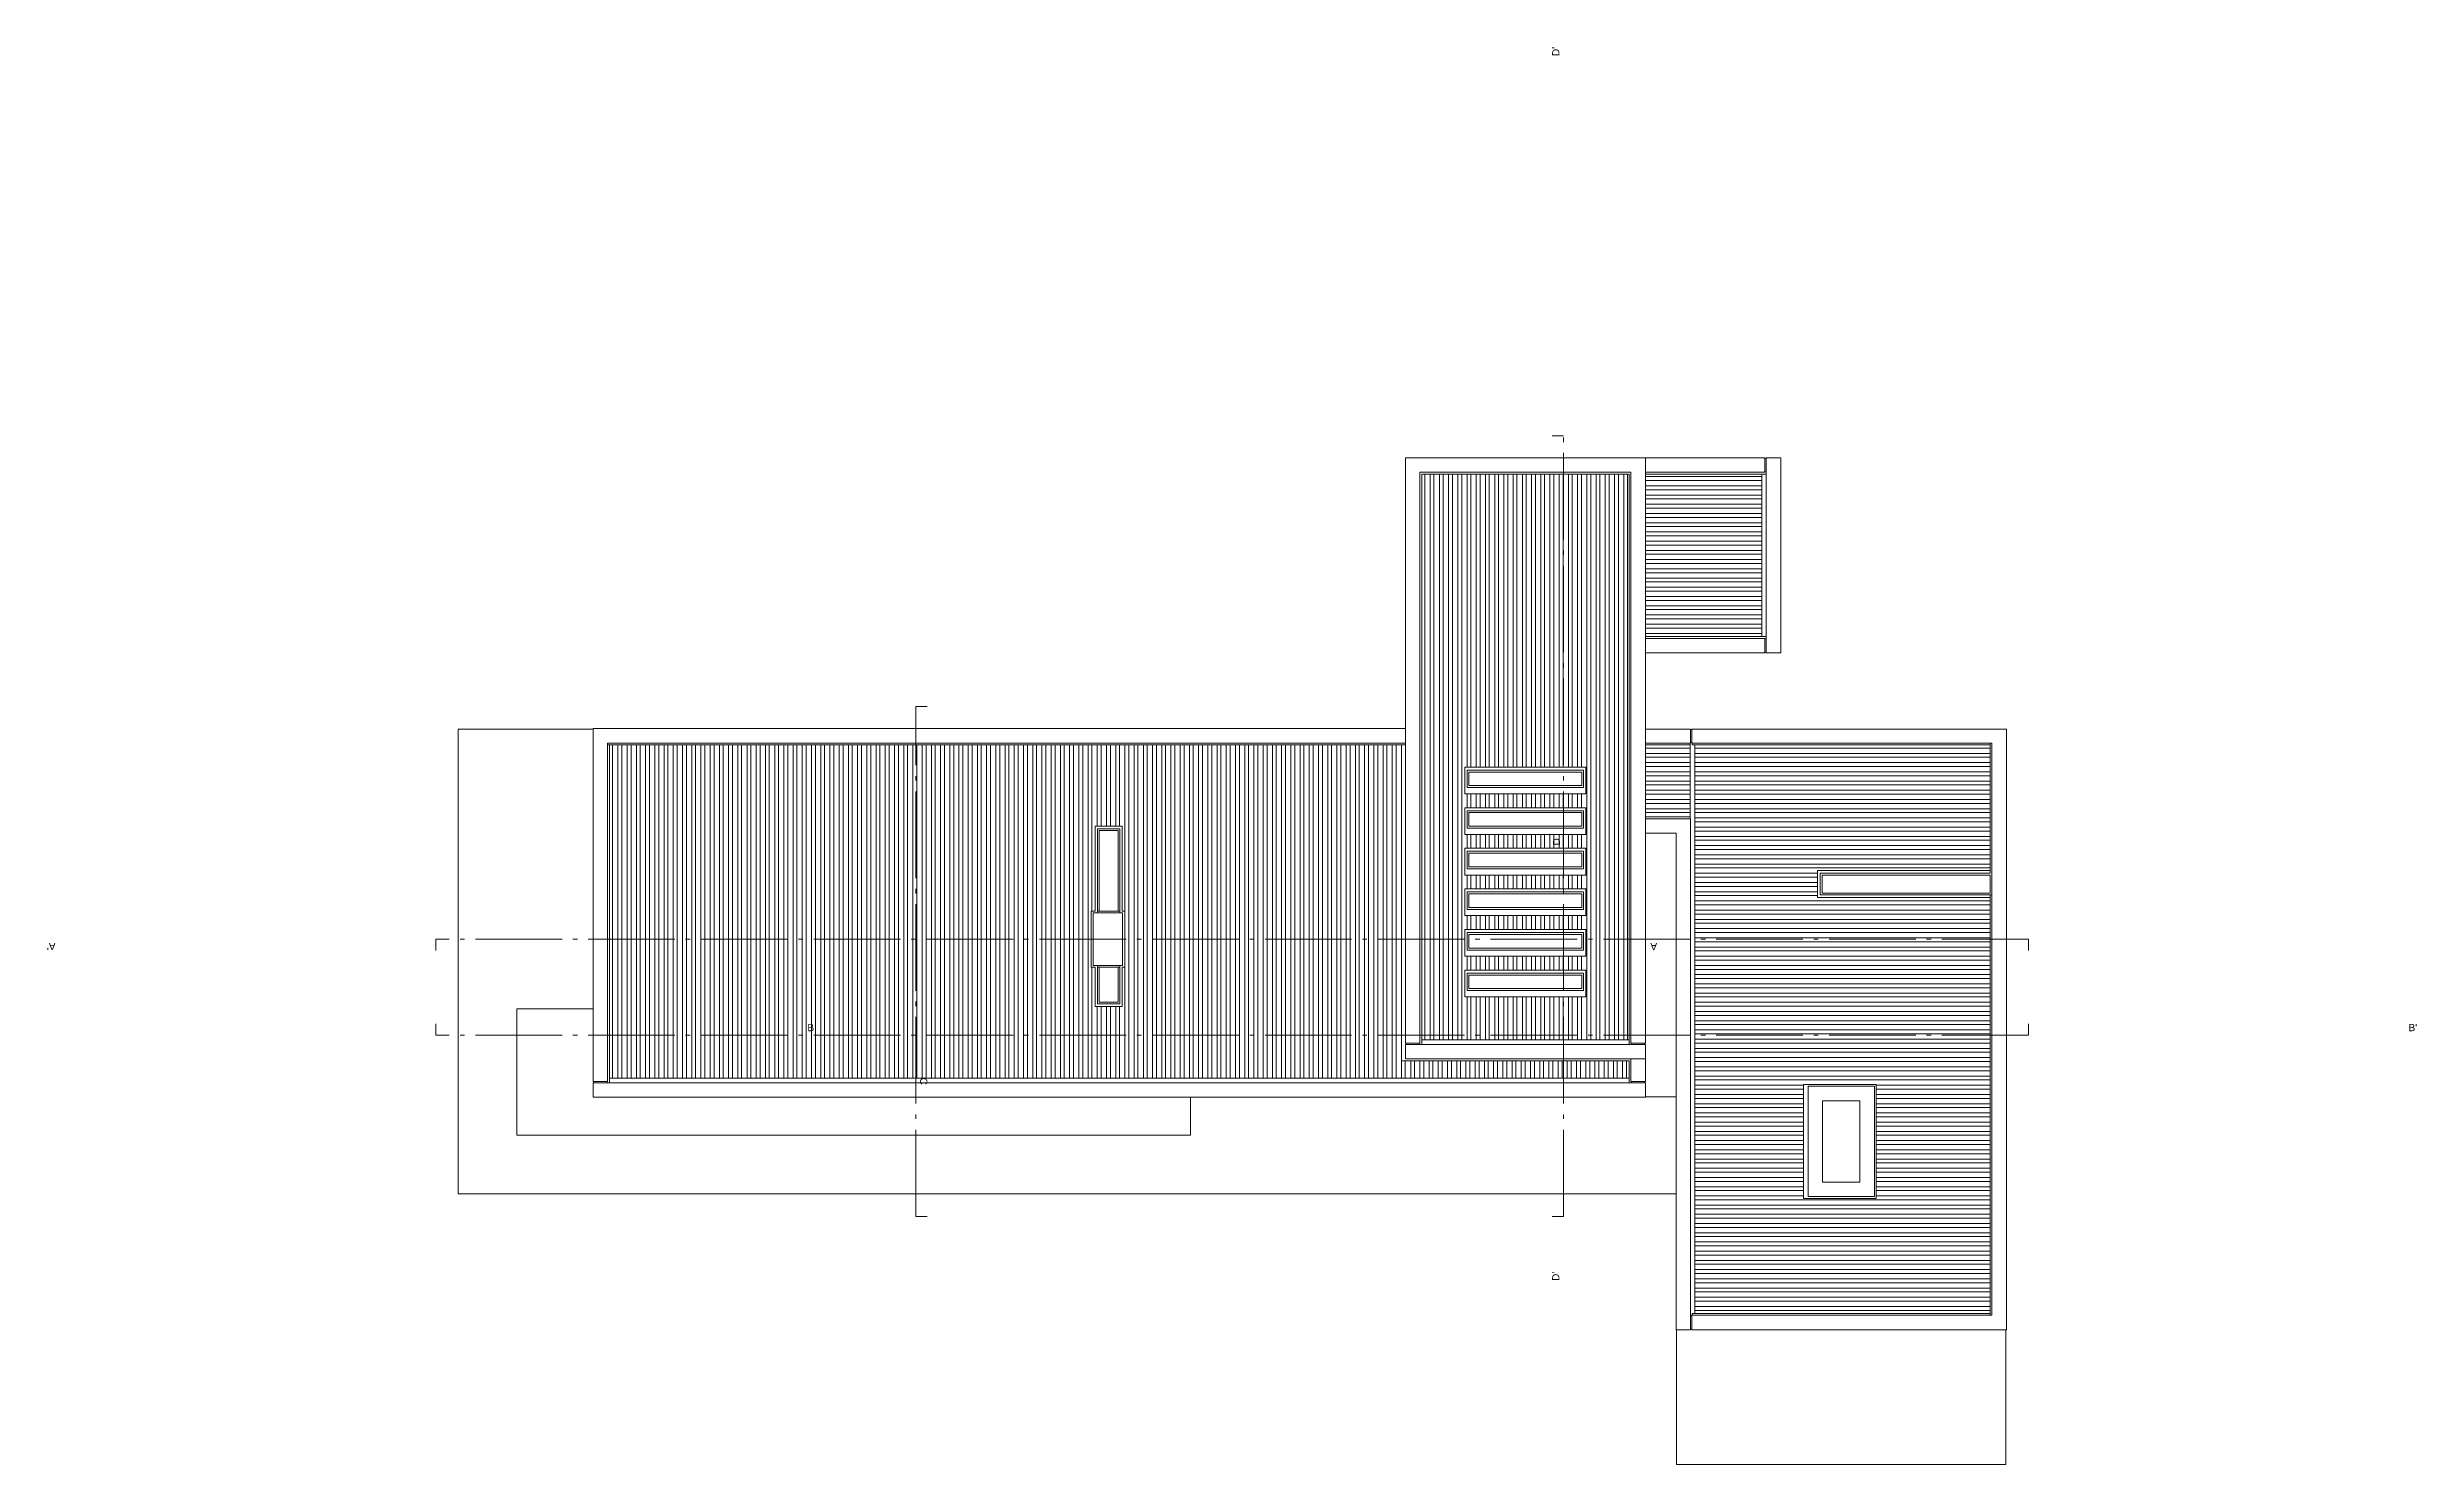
# Model space of a CAD drawing. Header units: inches. Extents: x 23 to 96, y 10 to 141.
# Drawn here: x 27.1 to 79.6, y 109.7 to 141.1 of the extents above; entities that cross this region are included whole.
import ezdxf

# ---------------------------------------------------------------- set-up
doc = ezdxf.new("R2010")
doc.units = ezdxf.units.IN
doc.header["$MEASUREMENT"] = 0
doc.linetypes.add('ACAD_ISO04W100', pattern=[30, 24, -3, 0, -3])
for name, color, linetype, lineweight in [('Dash dot', 252, 'ACAD_ISO04W100', 0), ('Legends', 7, 'Continuous', 0), ('View in first plane', 250, 'Continuous', 0), ('View in second plane', 253, 'Continuous', 0)]:
    doc.layers.add(name, color=color, linetype=linetype, lineweight=lineweight)
doc.styles.add('texto', font='txt.shx')

msp = doc.modelspace()

# ---------------------------------------------------------------- linework, layer by layer
at = {"layer": 'Dash dot', "ltscale": 0.08}
for p, q in [((60.468, 132.496), (60.718, 132.496)), ((60.718, 115.196), (60.718, 132.496)), ((46.37, 115.196), (46.37, 126.496)), ((46.37, 126.496), (46.62, 126.496)), ((71.025, 121.343), (35.725, 121.343)), ((35.725, 121.093), (35.725, 121.343)), ((71.025, 121.093), (71.025, 121.343)), ((35.725, 119.211), (35.725, 119.461)), ((71.025, 119.211), (35.725, 119.211)), ((71.025, 119.461), (71.025, 119.211)), ((46.37, 115.196), (46.62, 115.196)), ((60.468, 115.196), (60.718, 115.196))]:
    msp.add_line(p, q, dxfattribs=at)
at = {"layer": 'View in first plane'}
for p, q in [((57.215, 119.036), (57.215, 132.006)), ((62.535, 132.006), (57.215, 132.006)), ((62.535, 119.036), (62.535, 132.006)), ((57.535, 119.036), (57.535, 131.686)), ((62.215, 131.686), (57.535, 131.686)), ((62.173, 131.644), (57.577, 131.644)), ((57.577, 119.006), (57.577, 131.644)), ((57.646, 119.107), (57.646, 131.644)), ((57.764, 119.107), (57.764, 131.644)), ((57.85, 119.107), (57.85, 131.644)), ((57.969, 119.107), (57.969, 131.644)), ((58.055, 119.107), (58.055, 131.644)), ((58.173, 119.107), (58.173, 131.644)), ((58.259, 119.107), (58.259, 131.644)), ((58.378, 119.107), (58.378, 131.644)), ((58.464, 119.107), (58.464, 131.644)), ((58.582, 125.154), (58.582, 131.644)), ((58.668, 125.154), (58.668, 131.644)), ((58.786, 125.154), (58.786, 131.644)), ((58.872, 125.154), (58.872, 131.644)), ((58.991, 125.154), (58.991, 131.644)), ((59.076, 125.154), (59.076, 131.644)), ((59.195, 125.154), (59.195, 131.644)), ((59.281, 125.154), (59.281, 131.644)), ((59.399, 125.154), (59.399, 131.644)), ((59.485, 125.154), (59.485, 131.644)), ((59.603, 125.154), (59.603, 131.644)), ((59.689, 125.154), (59.689, 131.644)), ((59.808, 125.154), (59.808, 131.644)), ((59.894, 125.154), (59.894, 131.644)), ((60.012, 125.154), (60.012, 131.644)), ((60.098, 125.154), (60.098, 131.644)), ((60.216, 125.154), (60.216, 131.644)), ((60.302, 125.154), (60.302, 131.644)), ((60.42, 125.154), (60.42, 131.644)), ((60.506, 125.154), (60.506, 131.644)), ((60.625, 125.154), (60.625, 131.644)), ((60.711, 125.154), (60.711, 131.644)), ((60.829, 125.154), (60.829, 131.644)), ((60.915, 125.154), (60.915, 131.644)), ((61.033, 125.154), (61.033, 131.644)), ((61.119, 125.154), (61.119, 131.644)), ((61.238, 119.107), (61.238, 131.644)), ((61.324, 119.107), (61.324, 131.644)), ((61.442, 119.107), (61.442, 131.644)), ((61.528, 119.107), (61.528, 131.644)), ((61.646, 119.107), (61.646, 131.644)), ((61.732, 119.107), (61.732, 131.644)), ((61.85, 119.107), (61.85, 131.644)), ((61.936, 119.107), (61.936, 131.644)), ((62.055, 119.107), (62.055, 131.644)), ((62.141, 119.107), (62.141, 131.644)), ((62.173, 119.006), (62.173, 131.644)), ((62.215, 119.036), (62.215, 131.686)), ((58.535, 125.154), (61.215, 125.154)), ((58.535, 124.562), (58.535, 125.154)), ((58.585, 125.088), (61.165, 125.088)), ((58.585, 124.7), (58.585, 125.088)), ((58.625, 125.044), (61.125, 125.044)), ((58.625, 124.744), (58.625, 125.044)), ((61.125, 124.744), (61.125, 125.044)), ((61.165, 124.7), (61.165, 125.088)), ((61.215, 124.562), (61.215, 125.154)), ((58.535, 124.562), (61.215, 124.562)), ((58.582, 124.562), (58.582, 124.254)), ((58.585, 124.7), (61.165, 124.7)), ((58.625, 124.744), (61.125, 124.744)), ((58.668, 124.562), (58.668, 124.254)), ((58.786, 124.562), (58.786, 124.254)), ((58.872, 124.562), (58.872, 124.254)), ((58.991, 124.562), (58.991, 124.254)), ((59.076, 124.562), (59.076, 124.254)), ((59.195, 124.562), (59.195, 124.254)), ((59.281, 124.562), (59.281, 124.254)), ((59.399, 124.562), (59.399, 124.254)), ((59.485, 124.562), (59.485, 124.254)), ((59.603, 124.562), (59.603, 124.254)), ((59.689, 124.562), (59.689, 124.254)), ((59.808, 124.562), (59.808, 124.254)), ((59.894, 124.562), (59.894, 124.254)), ((60.012, 124.562), (60.012, 124.254)), ((60.098, 124.562), (60.098, 124.254)), ((60.216, 124.562), (60.216, 124.254)), ((60.302, 124.562), (60.302, 124.254)), ((60.42, 124.562), (60.42, 124.254)), ((60.506, 124.562), (60.506, 124.254)), ((60.625, 124.562), (60.625, 124.254)), ((60.711, 124.562), (60.711, 124.254)), ((60.829, 124.562), (60.829, 124.254)), ((60.915, 124.562), (60.915, 124.254)), ((61.033, 124.562), (61.033, 124.254)), ((61.119, 124.562), (61.119, 124.254)), ((58.535, 124.254), (61.215, 124.254)), ((58.535, 123.662), (58.535, 124.254)), ((58.585, 124.188), (61.165, 124.188)), ((58.585, 123.8), (58.585, 124.188)), ((58.625, 124.144), (61.125, 124.144)), ((58.625, 123.844), (58.625, 124.144)), ((61.125, 123.844), (61.125, 124.144)), ((61.165, 123.8), (61.165, 124.188)), ((61.215, 123.662), (61.215, 124.254)), ((58.535, 123.662), (61.215, 123.662)), ((58.582, 123.662), (58.582, 123.354)), ((58.585, 123.8), (61.165, 123.8)), ((58.625, 123.844), (61.125, 123.844)), ((58.668, 123.662), (58.668, 123.354)), ((58.786, 123.662), (58.786, 123.354)), ((58.872, 123.662), (58.872, 123.354)), ((58.991, 123.662), (58.991, 123.354)), ((59.076, 123.662), (59.076, 123.354)), ((59.195, 123.662), (59.195, 123.354)), ((59.281, 123.662), (59.281, 123.354)), ((59.399, 123.662), (59.399, 123.354)), ((59.485, 123.662), (59.485, 123.354)), ((59.603, 123.662), (59.603, 123.354)), ((59.689, 123.662), (59.689, 123.354)), ((59.808, 123.662), (59.808, 123.354)), ((59.894, 123.662), (59.894, 123.354)), ((60.012, 123.662), (60.012, 123.354)), ((60.098, 123.662), (60.098, 123.354)), ((60.216, 123.662), (60.216, 123.354)), ((60.302, 123.662), (60.302, 123.354)), ((60.42, 123.662), (60.42, 123.354)), ((60.506, 123.662), (60.506, 123.354)), ((60.625, 123.662), (60.625, 123.354)), ((60.711, 123.662), (60.711, 123.354)), ((60.829, 123.662), (60.829, 123.354)), ((60.915, 123.662), (60.915, 123.354)), ((61.033, 123.662), (61.033, 123.354)), ((61.119, 123.662), (61.119, 123.354)), ((58.535, 123.354), (61.215, 123.354)), ((58.535, 122.762), (58.535, 123.354)), ((58.585, 123.288), (61.165, 123.288)), ((58.585, 122.9), (58.585, 123.288)), ((58.585, 122.9), (61.165, 122.9)), ((58.625, 123.244), (61.125, 123.244)), ((58.625, 122.944), (58.625, 123.244)), ((58.625, 122.944), (61.125, 122.944)), ((61.125, 122.944), (61.125, 123.244)), ((61.165, 122.9), (61.165, 123.288)), ((61.215, 122.762), (61.215, 123.354)), ((58.535, 122.762), (61.215, 122.762)), ((58.535, 122.454), (61.215, 122.454)), ((58.535, 121.862), (58.535, 122.454)), ((58.582, 122.762), (58.582, 122.454)), ((58.585, 122.388), (61.165, 122.388)), ((58.585, 122), (58.585, 122.388)), ((58.625, 122.344), (61.125, 122.344)), ((58.625, 122.044), (58.625, 122.344)), ((58.668, 122.762), (58.668, 122.454)), ((58.786, 122.762), (58.786, 122.454)), ((58.872, 122.762), (58.872, 122.454)), ((58.991, 122.762), (58.991, 122.454)), ((59.076, 122.762), (59.076, 122.454)), ((59.195, 122.762), (59.195, 122.454)), ((59.281, 122.762), (59.281, 122.454)), ((59.399, 122.762), (59.399, 122.454)), ((59.485, 122.762), (59.485, 122.454)), ((59.603, 122.762), (59.603, 122.454)), ((59.689, 122.762), (59.689, 122.454)), ((59.808, 122.762), (59.808, 122.454)), ((59.894, 122.762), (59.894, 122.454)), ((60.012, 122.762), (60.012, 122.454)), ((60.098, 122.762), (60.098, 122.454)), ((60.216, 122.762), (60.216, 122.454)), ((60.302, 122.762), (60.302, 122.454)), ((60.42, 122.762), (60.42, 122.454)), ((60.506, 122.762), (60.506, 122.454)), ((60.625, 122.762), (60.625, 122.454)), ((60.711, 122.762), (60.711, 122.454)), ((60.829, 122.762), (60.829, 122.454)), ((60.915, 122.762), (60.915, 122.454)), ((61.033, 122.762), (61.033, 122.454)), ((61.119, 122.762), (61.119, 122.454)), ((61.125, 122.044), (61.125, 122.344)), ((61.165, 122), (61.165, 122.388)), ((61.215, 121.862), (61.215, 122.454)), ((58.535, 121.862), (61.215, 121.862)), ((58.582, 121.862), (58.582, 121.554)), ((58.585, 122), (61.165, 122)), ((58.625, 122.044), (61.125, 122.044)), ((58.668, 121.862), (58.668, 121.554)), ((58.786, 121.862), (58.786, 121.554)), ((58.872, 121.862), (58.872, 121.554)), ((58.991, 121.862), (58.991, 121.554)), ((59.076, 121.862), (59.076, 121.554)), ((59.195, 121.862), (59.195, 121.554)), ((59.281, 121.862), (59.281, 121.554)), ((59.399, 121.862), (59.399, 121.554)), ((59.485, 121.862), (59.485, 121.554)), ((59.603, 121.862), (59.603, 121.554)), ((59.689, 121.862), (59.689, 121.554)), ((59.808, 121.862), (59.808, 121.554)), ((59.894, 121.862), (59.894, 121.554)), ((60.012, 121.862), (60.012, 121.554)), ((60.098, 121.862), (60.098, 121.554)), ((60.216, 121.862), (60.216, 121.554)), ((60.302, 121.862), (60.302, 121.554)), ((60.42, 121.862), (60.42, 121.554)), ((60.506, 121.862), (60.506, 121.554)), ((60.625, 121.862), (60.625, 121.554)), ((60.711, 121.862), (60.711, 121.554)), ((60.829, 121.862), (60.829, 121.554)), ((60.915, 121.862), (60.915, 121.554)), ((61.033, 121.862), (61.033, 121.554)), ((61.119, 121.862), (61.119, 121.554)), ((58.535, 121.554), (61.215, 121.554)), ((58.535, 120.962), (58.535, 121.554)), ((58.585, 121.488), (61.165, 121.488)), ((58.585, 121.1), (58.585, 121.488)), ((58.625, 121.444), (61.125, 121.444)), ((58.625, 121.144), (58.625, 121.444)), ((61.125, 121.144), (61.125, 121.444)), ((61.165, 121.1), (61.165, 121.488)), ((61.215, 120.962), (61.215, 121.554)), ((58.535, 120.962), (61.215, 120.962)), ((58.582, 120.962), (58.582, 120.654)), ((58.585, 121.1), (61.165, 121.1)), ((58.625, 121.144), (61.125, 121.144)), ((58.668, 120.962), (58.668, 120.654)), ((58.786, 120.962), (58.786, 120.654)), ((58.872, 120.962), (58.872, 120.654)), ((58.991, 120.962), (58.991, 120.654)), ((59.076, 120.962), (59.076, 120.654)), ((59.195, 120.962), (59.195, 120.654)), ((59.281, 120.962), (59.281, 120.654)), ((59.399, 120.962), (59.399, 120.654)), ((59.485, 120.962), (59.485, 120.654)), ((59.603, 120.962), (59.603, 120.654)), ((59.689, 120.962), (59.689, 120.654)), ((59.808, 120.962), (59.808, 120.654)), ((59.894, 120.962), (59.894, 120.654)), ((60.012, 120.962), (60.012, 120.654)), ((60.098, 120.962), (60.098, 120.654)), ((60.216, 120.962), (60.216, 120.654)), ((60.302, 120.962), (60.302, 120.654)), ((60.42, 120.962), (60.42, 120.654)), ((60.506, 120.962), (60.506, 120.654)), ((60.625, 120.962), (60.625, 120.654)), ((60.711, 120.962), (60.711, 120.654)), ((60.829, 120.962), (60.829, 120.654)), ((60.915, 120.962), (60.915, 120.654)), ((61.033, 120.962), (61.033, 120.654)), ((61.119, 120.962), (61.119, 120.654)), ((58.535, 120.654), (61.215, 120.654)), ((58.535, 120.062), (58.535, 120.654)), ((58.585, 120.588), (61.165, 120.588)), ((58.585, 120.2), (58.585, 120.588)), ((58.625, 120.544), (61.125, 120.544)), ((58.625, 120.244), (58.625, 120.544)), ((58.625, 120.244), (61.125, 120.244)), ((61.125, 120.244), (61.125, 120.544)), ((61.165, 120.2), (61.165, 120.588)), ((61.215, 120.062), (61.215, 120.654)), ((58.535, 120.062), (61.215, 120.062)), ((58.582, 120.062), (58.582, 119.107)), ((58.585, 120.2), (61.165, 120.2)), ((58.668, 120.062), (58.668, 119.107)), ((58.786, 120.062), (58.786, 119.107)), ((58.872, 120.062), (58.872, 119.107)), ((58.991, 120.062), (58.991, 119.107)), ((59.076, 120.062), (59.076, 119.107)), ((59.195, 120.062), (59.195, 119.107)), ((59.281, 120.062), (59.281, 119.107)), ((59.399, 120.062), (59.399, 119.107)), ((59.485, 120.062), (59.485, 119.107)), ((59.603, 120.062), (59.603, 119.107)), ((59.689, 120.062), (59.689, 119.107)), ((59.808, 120.062), (59.808, 119.107)), ((59.894, 120.062), (59.894, 119.107)), ((60.012, 120.062), (60.012, 119.107)), ((60.098, 120.062), (60.098, 119.107)), ((60.216, 120.062), (60.216, 119.107)), ((60.302, 120.062), (60.302, 119.107)), ((60.42, 120.062), (60.42, 119.107)), ((60.506, 120.062), (60.506, 119.107)), ((60.625, 120.062), (60.625, 119.107)), ((60.711, 120.062), (60.711, 119.107)), ((60.829, 120.062), (60.829, 119.107)), ((60.915, 120.062), (60.915, 119.107)), ((61.033, 120.062), (61.033, 119.107)), ((61.119, 120.062), (61.119, 119.107)), ((57.535, 119.036), (57.215, 119.036)), ((57.215, 118.686), (57.215, 119.006)), ((62.535, 119.006), (57.215, 119.006)), ((62.535, 118.686), (57.215, 118.686)), ((57.225, 119.036), (57.225, 119.006)), ((57.525, 119.036), (57.525, 119.006)), ((57.577, 119.107), (62.173, 119.107)), ((62.215, 119.036), (62.535, 119.036)), ((62.225, 119.036), (62.225, 119.006)), ((62.525, 119.036), (62.525, 119.006)), ((62.535, 118.686), (62.535, 119.006))]:
    msp.add_line(p, q, dxfattribs=at)
at = {"layer": 'View in second plane'}
for p, q in [((62.535, 132.006), (65.185, 132.006)), ((65.185, 131.686), (65.185, 132.006)), ((65.185, 131.996), (65.215, 131.996)), ((65.215, 127.686), (65.215, 132.006)), ((65.215, 132.006), (65.535, 132.006)), ((65.535, 127.686), (65.535, 132.006)), ((62.535, 131.686), (65.185, 131.686)), ((65.215, 131.644), (62.535, 131.644)), ((65.115, 131.591), (62.535, 131.591)), ((65.115, 131.505), (62.535, 131.505)), ((65.115, 131.387), (62.535, 131.387)), ((65.115, 131.301), (62.535, 131.301)), ((65.115, 128.048), (65.115, 131.644)), ((65.185, 131.696), (65.215, 131.696)), ((65.115, 131.182), (62.535, 131.182)), ((65.115, 131.096), (62.535, 131.096)), ((65.115, 130.978), (62.535, 130.978)), ((65.115, 130.892), (62.535, 130.892)), ((65.115, 130.774), (62.535, 130.774)), ((65.115, 130.688), (62.535, 130.688)), ((65.115, 130.57), (62.535, 130.57)), ((65.115, 130.484), (62.535, 130.484)), ((65.115, 130.365), (62.535, 130.365)), ((65.115, 130.279), (62.535, 130.279)), ((65.115, 130.161), (62.535, 130.161)), ((65.115, 130.075), (62.535, 130.075)), ((65.115, 129.957), (62.535, 129.957)), ((65.115, 129.871), (62.535, 129.871)), ((65.115, 129.752), (62.535, 129.752)), ((65.115, 129.666), (62.535, 129.666)), ((65.115, 129.548), (62.535, 129.548)), ((65.115, 129.462), (62.535, 129.462)), ((65.115, 129.344), (62.535, 129.344)), ((65.115, 129.258), (62.535, 129.258)), ((65.115, 129.14), (62.535, 129.14)), ((65.115, 129.054), (62.535, 129.054)), ((65.115, 128.935), (62.535, 128.935)), ((65.115, 128.849), (62.535, 128.849)), ((65.115, 128.731), (62.535, 128.731)), ((65.115, 128.645), (62.535, 128.645)), ((65.115, 128.527), (62.535, 128.527)), ((65.115, 128.44), (62.535, 128.44)), ((65.115, 128.322), (62.535, 128.322)), ((65.115, 128.236), (62.535, 128.236)), ((65.115, 128.118), (62.535, 128.118)), ((65.215, 128.048), (62.535, 128.048)), ((62.535, 128.006), (65.185, 128.006)), ((62.535, 127.686), (65.185, 127.686)), ((65.185, 128.006), (65.185, 127.686)), ((65.185, 127.996), (65.215, 127.996)), ((65.185, 127.696), (65.215, 127.696)), ((65.215, 127.686), (65.535, 127.686)), ((36.225, 125.996), (36.225, 115.696)), ((39.215, 125.996), (36.225, 125.996)), ((57.215, 126.006), (39.215, 126.006)), ((39.215, 118.186), (39.215, 126.006)), ((57.215, 125.686), (39.535, 125.686)), ((39.535, 118.186), (39.535, 125.686)), ((57.215, 125.644), (39.535, 125.644)), ((39.577, 118.158), (39.577, 125.644)), ((39.646, 118.257), (39.646, 125.644)), ((39.764, 118.257), (39.764, 125.644)), ((39.85, 118.257), (39.85, 125.644)), ((39.968, 118.257), (39.968, 125.644)), ((40.055, 118.257), (40.055, 125.644)), ((40.173, 118.257), (40.173, 125.644)), ((40.259, 118.257), (40.259, 125.644)), ((40.378, 118.257), (40.378, 125.644)), ((40.464, 118.257), (40.464, 125.644)), ((40.582, 118.257), (40.582, 125.644)), ((40.668, 118.257), (40.668, 125.644)), ((40.786, 118.257), (40.786, 125.644)), ((40.872, 118.257), (40.872, 125.644)), ((40.991, 118.257), (40.991, 125.644)), ((41.076, 118.257), (41.076, 125.644)), ((41.195, 118.257), (41.195, 125.644)), ((41.281, 118.257), (41.281, 125.644)), ((41.399, 118.257), (41.399, 125.644)), ((41.485, 118.257), (41.485, 125.644)), ((41.603, 118.257), (41.603, 125.644)), ((41.689, 118.257), (41.689, 125.644)), ((41.808, 118.257), (41.808, 125.644)), ((41.894, 118.257), (41.894, 125.644)), ((42.012, 118.257), (42.012, 125.644)), ((42.098, 118.257), (42.098, 125.644)), ((42.216, 118.257), (42.216, 125.644)), ((42.302, 118.257), (42.302, 125.644)), ((42.42, 118.257), (42.42, 125.644)), ((42.506, 118.257), (42.506, 125.644)), ((42.625, 118.257), (42.625, 125.644)), ((42.711, 118.257), (42.711, 125.644)), ((42.829, 118.257), (42.829, 125.644)), ((42.915, 118.257), (42.915, 125.644)), ((43.033, 118.257), (43.033, 125.644)), ((43.119, 118.257), (43.119, 125.644)), ((43.238, 118.257), (43.238, 125.644)), ((43.324, 118.257), (43.324, 125.644)), ((43.442, 118.257), (43.442, 125.644)), ((43.528, 118.257), (43.528, 125.644)), ((43.646, 118.257), (43.646, 125.644)), ((43.732, 118.257), (43.732, 125.644)), ((43.85, 118.257), (43.85, 125.644)), ((43.936, 118.257), (43.936, 125.644)), ((44.055, 118.257), (44.055, 125.644)), ((44.141, 118.257), (44.141, 125.644)), ((44.259, 118.257), (44.259, 125.644)), ((44.345, 118.257), (44.345, 125.644)), ((44.463, 118.257), (44.463, 125.644)), ((44.549, 118.257), (44.549, 125.644)), ((44.668, 118.257), (44.668, 125.644)), ((44.753, 118.257), (44.753, 125.644)), ((44.872, 118.257), (44.872, 125.644)), ((44.958, 118.257), (44.958, 125.644)), ((45.076, 118.257), (45.076, 125.644)), ((45.162, 118.257), (45.162, 125.644)), ((45.28, 118.257), (45.28, 125.644)), ((45.366, 118.257), (45.366, 125.644)), ((45.485, 118.257), (45.485, 125.644)), ((45.571, 118.257), (45.571, 125.644)), ((45.689, 118.257), (45.689, 125.644)), ((45.775, 118.257), (45.775, 125.644)), ((45.893, 118.257), (45.893, 125.644)), ((45.979, 118.257), (45.979, 125.644)), ((46.097, 118.257), (46.097, 125.644)), ((46.183, 118.257), (46.183, 125.644)), ((46.302, 118.257), (46.302, 125.644)), ((46.388, 118.257), (46.388, 125.644)), ((46.506, 118.257), (46.506, 125.644)), ((46.592, 118.257), (46.592, 125.644)), ((46.71, 118.257), (46.71, 125.644)), ((46.796, 118.257), (46.796, 125.644)), ((46.915, 118.257), (46.915, 125.644)), ((47.001, 118.257), (47.001, 125.644)), ((47.119, 118.257), (47.119, 125.644)), ((47.205, 118.257), (47.205, 125.644)), ((47.323, 118.257), (47.323, 125.644)), ((47.409, 118.257), (47.409, 125.644)), ((47.527, 118.257), (47.527, 125.644)), ((47.613, 118.257), (47.613, 125.644)), ((47.732, 118.257), (47.732, 125.644)), ((47.818, 118.257), (47.818, 125.644)), ((47.936, 118.257), (47.936, 125.644)), ((48.022, 118.257), (48.022, 125.644)), ((48.14, 118.257), (48.14, 125.644)), ((48.226, 118.257), (48.226, 125.644)), ((48.344, 118.257), (48.344, 125.644)), ((48.43, 118.257), (48.43, 125.644)), ((48.549, 118.257), (48.549, 125.644)), ((48.635, 118.257), (48.635, 125.644)), ((48.753, 118.257), (48.753, 125.644)), ((48.839, 118.257), (48.839, 125.644)), ((48.957, 118.257), (48.957, 125.644)), ((49.043, 118.257), (49.043, 125.644)), ((49.162, 118.257), (49.162, 125.644)), ((49.248, 118.257), (49.248, 125.644)), ((49.366, 118.257), (49.366, 125.644)), ((49.452, 118.257), (49.452, 125.644)), ((49.57, 118.257), (49.57, 125.644)), ((49.656, 118.257), (49.656, 125.644)), ((49.774, 118.257), (49.774, 125.644)), ((49.86, 118.257), (49.86, 125.644)), ((49.979, 118.257), (49.979, 125.644)), ((50.065, 118.257), (50.065, 125.644)), ((50.183, 118.257), (50.183, 125.644)), ((50.269, 121.961), (50.269, 125.644)), ((50.387, 123.846), (50.387, 125.644)), ((50.473, 123.846), (50.473, 125.644)), ((50.592, 123.846), (50.592, 125.644)), ((50.678, 123.846), (50.678, 125.644)), ((50.796, 123.846), (50.796, 125.644)), ((50.882, 123.846), (50.882, 125.644)), ((51, 118.257), (51, 125.644)), ((51.086, 118.257), (51.086, 125.644)), ((51.204, 118.257), (51.204, 125.644)), ((51.29, 118.257), (51.29, 125.644)), ((51.409, 118.257), (51.409, 125.644)), ((51.495, 118.257), (51.495, 125.644)), ((51.613, 118.257), (51.613, 125.644)), ((51.699, 118.257), (51.699, 125.644)), ((51.817, 118.257), (51.817, 125.644)), ((51.903, 118.257), (51.903, 125.644)), ((52.021, 118.257), (52.021, 125.644)), ((52.107, 118.257), (52.107, 125.644)), ((52.226, 118.257), (52.226, 125.644)), ((52.312, 118.257), (52.312, 125.644)), ((52.43, 118.257), (52.43, 125.644)), ((52.516, 118.257), (52.516, 125.644)), ((52.634, 118.257), (52.634, 125.644)), ((52.72, 118.257), (52.72, 125.644)), ((52.839, 118.257), (52.839, 125.644)), ((52.925, 118.257), (52.925, 125.644)), ((53.043, 118.257), (53.043, 125.644)), ((53.129, 118.257), (53.129, 125.644)), ((53.247, 118.257), (53.247, 125.644)), ((53.333, 118.257), (53.333, 125.644)), ((53.451, 118.257), (53.451, 125.644)), ((53.537, 118.257), (53.537, 125.644)), ((53.656, 118.257), (53.656, 125.644)), ((53.742, 118.257), (53.742, 125.644)), ((53.86, 118.257), (53.86, 125.644)), ((53.946, 118.257), (53.946, 125.644)), ((54.064, 118.257), (54.064, 125.644)), ((54.15, 118.257), (54.15, 125.644)), ((54.269, 118.257), (54.269, 125.644)), ((54.354, 118.257), (54.354, 125.644)), ((54.473, 118.257), (54.473, 125.644)), ((54.559, 118.257), (54.559, 125.644)), ((54.677, 118.257), (54.677, 125.644)), ((54.763, 118.257), (54.763, 125.644)), ((54.881, 118.257), (54.881, 125.644)), ((54.967, 118.257), (54.967, 125.644)), ((55.086, 118.257), (55.086, 125.644)), ((55.172, 118.257), (55.172, 125.644)), ((55.29, 118.257), (55.29, 125.644)), ((55.376, 118.257), (55.376, 125.644)), ((55.494, 118.257), (55.494, 125.644)), ((55.58, 118.257), (55.58, 125.644)), ((55.698, 118.257), (55.698, 125.644)), ((55.784, 118.257), (55.784, 125.644)), ((55.903, 118.257), (55.903, 125.644)), ((55.989, 118.257), (55.989, 125.644)), ((56.107, 118.257), (56.107, 125.644)), ((56.193, 118.257), (56.193, 125.644)), ((56.311, 118.257), (56.311, 125.644)), ((56.397, 118.257), (56.397, 125.644)), ((56.516, 118.257), (56.516, 125.644)), ((56.602, 118.257), (56.602, 125.644)), ((56.72, 118.257), (56.72, 125.644)), ((56.806, 118.257), (56.806, 125.644)), ((56.924, 118.257), (56.924, 125.644)), ((57.01, 118.257), (57.01, 125.644)), ((57.128, 118.257), (57.128, 125.644)), ((63.535, 125.996), (62.535, 125.996)), ((63.535, 125.686), (62.535, 125.686)), ((63.525, 125.644), (62.535, 125.644)), ((62.535, 125.575), (63.525, 125.575)), ((63.525, 125.686), (63.525, 125.644)), ((63.525, 124.006), (63.525, 125.644)), ((63.535, 125.686), (63.535, 125.996)), ((63.563, 125.986), (63.535, 125.986)), ((63.563, 125.696), (63.535, 125.696)), ((70.535, 125.996), (63.563, 125.996)), ((63.563, 125.686), (63.563, 125.996)), ((70.215, 125.686), (63.563, 125.686)), ((63.573, 125.686), (63.573, 125.644)), ((70.173, 125.644), (63.573, 125.644)), ((63.634, 113.048), (63.634, 125.644)), ((63.634, 125.575), (70.173, 125.575)), ((70.173, 122.801), (70.173, 125.686)), ((70.215, 113.006), (70.215, 125.686)), ((70.535, 112.686), (70.535, 125.996)), ((62.535, 125.457), (63.525, 125.457)), ((62.535, 125.371), (63.525, 125.371)), ((62.535, 125.253), (63.525, 125.253)), ((62.535, 125.166), (63.525, 125.166)), ((62.535, 125.048), (63.525, 125.048)), ((63.634, 125.457), (70.173, 125.457)), ((63.634, 125.371), (70.173, 125.371)), ((63.634, 125.253), (70.173, 125.253)), ((63.634, 125.166), (70.173, 125.166)), ((63.634, 125.048), (70.173, 125.048)), ((62.535, 124.962), (63.525, 124.962)), ((62.535, 124.844), (63.525, 124.844)), ((62.535, 124.758), (63.525, 124.758)), ((62.535, 124.639), (63.525, 124.639)), ((62.535, 124.553), (63.525, 124.553)), ((63.634, 124.962), (70.173, 124.962)), ((63.634, 124.844), (70.173, 124.844)), ((63.634, 124.758), (70.173, 124.758)), ((63.634, 124.639), (70.173, 124.639)), ((63.634, 124.553), (70.173, 124.553)), ((57.128, 123.936), (57.128, 124.349)), ((62.535, 124.435), (63.525, 124.435)), ((62.535, 124.349), (63.525, 124.349)), ((62.535, 124.231), (63.525, 124.231)), ((62.535, 124.145), (63.525, 124.145)), ((63.525, 124.048), (62.535, 124.048)), ((63.535, 124.006), (62.535, 124.006)), ((63.535, 112.686), (63.535, 124.006)), ((63.634, 124.435), (70.173, 124.435)), ((63.634, 124.349), (70.173, 124.349)), ((63.634, 124.231), (70.173, 124.231)), ((63.634, 124.145), (70.173, 124.145)), ((63.634, 124.026), (70.173, 124.026)), ((63.634, 123.941), (70.173, 123.941)), ((50.34, 121.961), (50.34, 123.846)), ((50.94, 123.846), (50.34, 123.846)), ((50.39, 121.921), (50.39, 123.786)), ((50.89, 123.786), (50.39, 123.786)), ((50.43, 121.961), (50.43, 123.746)), ((50.85, 123.746), (50.43, 123.746)), ((50.85, 121.961), (50.85, 123.746)), ((50.89, 121.921), (50.89, 123.786)), ((50.94, 121.961), (50.94, 123.846)), ((63.215, 123.686), (62.535, 123.686)), ((63.215, 112.686), (63.215, 123.686)), ((63.634, 123.822), (70.173, 123.822)), ((63.634, 123.736), (70.173, 123.736)), ((63.634, 123.618), (70.173, 123.618)), ((63.634, 123.532), (70.173, 123.532)), ((63.634, 123.414), (70.173, 123.414)), ((63.634, 123.328), (70.173, 123.328)), ((63.634, 123.209), (70.173, 123.209)), ((63.634, 123.123), (70.173, 123.123)), ((63.634, 123.005), (70.173, 123.005)), ((63.634, 122.919), (70.173, 122.919)), ((63.634, 122.801), (66.35, 122.801)), ((63.634, 122.715), (66.35, 122.715)), ((63.634, 122.597), (66.35, 122.597)), ((63.634, 122.511), (66.35, 122.511)), ((63.634, 122.392), (66.35, 122.392)), ((70.173, 122.861), (66.35, 122.861)), ((66.35, 122.861), (66.35, 122.261)), ((66.41, 122.801), (66.41, 122.321)), ((66.41, 122.801), (70.173, 122.801)), ((66.45, 122.361), (66.45, 122.761)), ((66.45, 122.761), (70.175, 122.761)), ((66.87, 122.761), (66.45, 122.761)), ((66.45, 122.361), (70.175, 122.361)), ((70.175, 122.361), (70.175, 122.761)), ((50.34, 121.961), (50.25, 121.961)), ((50.25, 120.717), (50.25, 121.961)), ((50.3, 120.759), (50.3, 121.921)), ((50.95, 121.921), (50.3, 121.921)), ((50.89, 121.961), (50.39, 121.961)), ((51, 121.961), (50.94, 121.961)), ((50.95, 120.759), (50.95, 121.921)), ((51, 120.717), (51, 121.961)), ((63.634, 122.306), (66.35, 122.306)), ((63.634, 122.188), (70.173, 122.188)), ((63.634, 122.102), (70.173, 122.102)), ((63.634, 121.984), (70.173, 121.984)), ((63.634, 121.898), (70.173, 121.898)), ((70.173, 122.261), (66.35, 122.261)), ((70.215, 122.321), (66.41, 122.321)), ((70.173, 113.006), (70.173, 122.321)), ((50.3, 120.759), (50.3, 121.671)), ((63.634, 121.779), (70.173, 121.779)), ((63.634, 121.693), (70.173, 121.693)), ((63.634, 121.575), (70.173, 121.575)), ((63.634, 121.489), (70.173, 121.489)), ((63.634, 121.371), (70.173, 121.371)), ((63.634, 121.285), (70.173, 121.285)), ((63.634, 121.167), (70.173, 121.167)), ((63.634, 121.081), (70.173, 121.081)), ((63.634, 120.962), (70.173, 120.962)), ((63.634, 120.876), (70.173, 120.876)), ((50.34, 120.717), (50.25, 120.717)), ((50.269, 118.257), (50.269, 120.717)), ((50.95, 120.759), (50.3, 120.759)), ((50.34, 119.846), (50.34, 120.717)), ((50.39, 119.906), (50.39, 120.759)), ((50.89, 120.717), (50.39, 120.717)), ((50.43, 119.946), (50.43, 120.717)), ((50.85, 119.946), (50.85, 120.717)), ((50.89, 119.906), (50.89, 120.759)), ((50.94, 119.846), (50.94, 120.717)), ((51, 120.717), (50.94, 120.717)), ((63.634, 120.758), (70.173, 120.758)), ((63.634, 120.672), (70.173, 120.672)), ((63.634, 120.554), (70.173, 120.554)), ((63.634, 120.468), (70.173, 120.468)), ((63.634, 120.349), (70.173, 120.349)), ((63.634, 120.264), (70.173, 120.264)), ((37.525, 116.996), (37.525, 119.796)), ((39.215, 119.796), (37.525, 119.796)), ((50.94, 119.846), (50.34, 119.846)), ((50.387, 118.257), (50.387, 119.846)), ((50.89, 119.906), (50.39, 119.906)), ((50.85, 119.946), (50.43, 119.946)), ((50.473, 118.257), (50.473, 119.846)), ((50.592, 118.257), (50.592, 119.846)), ((50.678, 118.257), (50.678, 119.846)), ((50.796, 118.257), (50.796, 119.846)), ((50.882, 118.257), (50.882, 119.846)), ((63.634, 120.145), (70.173, 120.145)), ((63.634, 120.059), (70.173, 120.059)), ((63.634, 119.941), (70.173, 119.941)), ((63.634, 119.855), (70.173, 119.855)), ((63.634, 119.737), (70.173, 119.737)), ((63.634, 119.651), (70.173, 119.651)), ((63.634, 119.532), (70.173, 119.532)), ((63.634, 119.446), (70.173, 119.446)), ((63.634, 119.328), (70.173, 119.328)), ((63.634, 119.242), (70.173, 119.242)), ((62.215, 118.186), (62.215, 118.686)), ((62.535, 118.686), (62.535, 118.186)), ((63.634, 119.124), (70.173, 119.124)), ((63.634, 119.038), (70.173, 119.038)), ((63.634, 118.92), (70.173, 118.92)), ((63.634, 118.834), (70.173, 118.834)), ((63.634, 118.715), (70.173, 118.715)), ((39.535, 118.186), (39.215, 118.186)), ((62.535, 118.158), (39.215, 118.158)), ((39.215, 117.836), (39.215, 118.158)), ((39.225, 118.186), (39.225, 118.158)), ((39.525, 118.186), (39.525, 118.158)), ((39.577, 118.257), (62.173, 118.257)), ((62.173, 118.644), (57.128, 118.644)), ((57.214, 118.257), (57.214, 118.644)), ((57.333, 118.257), (57.333, 118.644)), ((57.419, 118.257), (57.419, 118.644)), ((57.537, 118.257), (57.537, 118.644)), ((57.623, 118.257), (57.623, 118.644)), ((57.741, 118.257), (57.741, 118.644)), ((57.827, 118.257), (57.827, 118.644)), ((57.946, 118.257), (57.946, 118.644)), ((58.031, 118.257), (58.031, 118.644)), ((58.15, 118.257), (58.15, 118.644)), ((58.236, 118.257), (58.236, 118.644)), ((58.354, 118.257), (58.354, 118.644)), ((58.44, 118.257), (58.44, 118.644)), ((58.558, 118.257), (58.558, 118.644)), ((58.644, 118.257), (58.644, 118.644)), ((58.763, 118.257), (58.763, 118.644)), ((58.849, 118.257), (58.849, 118.644)), ((58.967, 118.257), (58.967, 118.644)), ((59.053, 118.257), (59.053, 118.644)), ((59.171, 118.257), (59.171, 118.644)), ((59.257, 118.257), (59.257, 118.644)), ((59.375, 118.257), (59.375, 118.644)), ((59.461, 118.257), (59.461, 118.644)), ((59.58, 118.257), (59.58, 118.644)), ((59.666, 118.257), (59.666, 118.644)), ((59.784, 118.257), (59.784, 118.644)), ((59.87, 118.257), (59.87, 118.644)), ((59.988, 118.257), (59.988, 118.644)), ((60.074, 118.257), (60.074, 118.644)), ((60.193, 118.257), (60.193, 118.644)), ((60.279, 118.257), (60.279, 118.644)), ((60.397, 118.257), (60.397, 118.644)), ((60.483, 118.257), (60.483, 118.644)), ((60.601, 118.257), (60.601, 118.644)), ((60.687, 118.257), (60.687, 118.644)), ((60.805, 118.257), (60.805, 118.644)), ((60.891, 118.257), (60.891, 118.644)), ((61.01, 118.257), (61.01, 118.644)), ((61.096, 118.257), (61.096, 118.644)), ((61.214, 118.257), (61.214, 118.644)), ((61.3, 118.257), (61.3, 118.644)), ((61.418, 118.257), (61.418, 118.644)), ((61.504, 118.257), (61.504, 118.644)), ((61.623, 118.257), (61.623, 118.644)), ((61.708, 118.257), (61.708, 118.644)), ((61.827, 118.257), (61.827, 118.644)), ((61.913, 118.257), (61.913, 118.644)), ((62.031, 118.257), (62.031, 118.644)), ((62.117, 118.257), (62.117, 118.644)), ((62.173, 118.158), (62.173, 118.644)), ((62.215, 118.186), (62.535, 118.186)), ((62.225, 118.186), (62.225, 118.158)), ((62.525, 118.186), (62.525, 118.158)), ((62.535, 118.158), (62.535, 117.836)), ((62.535, 117.836), (62.535, 118.158)), ((63.634, 118.629), (70.173, 118.629)), ((63.634, 118.511), (70.173, 118.511)), ((63.634, 118.425), (70.173, 118.425)), ((63.634, 118.307), (70.173, 118.307)), ((63.634, 118.221), (70.173, 118.221)), ((39.215, 117.836), (62.535, 117.836)), ((52.45, 117.846), (52.45, 116.996)), ((62.535, 117.846), (63.215, 117.846)), ((63.634, 118.102), (66.041, 118.102)), ((63.634, 118.016), (66.041, 118.016)), ((63.634, 117.898), (66.041, 117.898)), ((63.634, 117.812), (66.041, 117.812)), ((63.634, 117.694), (66.041, 117.694)), ((67.652, 118.123), (66.041, 118.123)), ((66.041, 115.594), (66.041, 118.123)), ((66.14, 115.636), (66.14, 118.081)), ((67.61, 118.081), (66.14, 118.081)), ((66.46, 115.956), (66.46, 117.761)), ((67.29, 117.761), (66.46, 117.761)), ((67.29, 115.956), (67.29, 117.761)), ((67.61, 115.636), (67.61, 118.081)), ((67.652, 115.594), (67.652, 118.123)), ((67.652, 118.102), (70.173, 118.102)), ((67.652, 118.016), (70.173, 118.016)), ((67.652, 117.898), (70.173, 117.898)), ((67.652, 117.812), (70.173, 117.812)), ((67.652, 117.694), (70.173, 117.694)), ((63.634, 117.608), (66.041, 117.608)), ((63.634, 117.49), (66.041, 117.49)), ((63.634, 117.404), (66.041, 117.404)), ((63.634, 117.285), (66.041, 117.285)), ((63.634, 117.199), (66.041, 117.199)), ((67.652, 117.608), (70.173, 117.608)), ((67.652, 117.49), (70.173, 117.49)), ((67.652, 117.404), (70.173, 117.404)), ((67.652, 117.285), (70.173, 117.285)), ((67.652, 117.199), (70.173, 117.199)), ((52.45, 116.996), (37.525, 116.996)), ((63.634, 117.081), (66.041, 117.081)), ((63.634, 116.995), (66.041, 116.995)), ((63.634, 116.877), (66.041, 116.877)), ((63.634, 116.791), (66.041, 116.791)), ((63.634, 116.672), (66.041, 116.672)), ((63.634, 116.587), (66.041, 116.587)), ((67.652, 117.081), (70.173, 117.081)), ((67.652, 116.995), (70.173, 116.995)), ((67.652, 116.877), (70.173, 116.877)), ((67.652, 116.791), (70.173, 116.791)), ((67.652, 116.672), (70.173, 116.672)), ((67.652, 116.587), (70.173, 116.587)), ((63.634, 116.468), (66.041, 116.468)), ((63.634, 116.382), (66.041, 116.382)), ((63.634, 116.264), (66.041, 116.264)), ((63.634, 116.178), (66.041, 116.178)), ((63.634, 116.06), (66.041, 116.06)), ((67.652, 116.468), (70.173, 116.468)), ((67.652, 116.382), (70.173, 116.382)), ((67.652, 116.264), (70.173, 116.264)), ((67.652, 116.178), (70.173, 116.178)), ((67.652, 116.06), (70.173, 116.06)), ((63.225, 115.696), (36.225, 115.696)), ((63.634, 115.974), (66.041, 115.974)), ((63.634, 115.855), (66.041, 115.855)), ((63.634, 115.769), (66.041, 115.769)), ((63.634, 115.651), (66.041, 115.651)), ((63.634, 115.565), (70.173, 115.565)), ((67.652, 115.594), (66.041, 115.594)), ((66.14, 115.636), (67.61, 115.636)), ((66.46, 115.956), (67.29, 115.956)), ((67.652, 115.974), (70.173, 115.974)), ((67.652, 115.855), (70.173, 115.855)), ((67.652, 115.769), (70.173, 115.769)), ((67.652, 115.651), (70.173, 115.651)), ((63.634, 115.447), (70.173, 115.447)), ((63.634, 115.361), (70.173, 115.361)), ((63.634, 115.243), (70.173, 115.243)), ((63.634, 115.157), (70.173, 115.157)), ((63.634, 115.038), (70.173, 115.038)), ((63.634, 114.952), (70.173, 114.952)), ((63.634, 114.834), (70.173, 114.834)), ((63.634, 114.748), (70.173, 114.748)), ((63.634, 114.63), (70.173, 114.63)), ((63.634, 114.544), (70.173, 114.544)), ((63.634, 114.425), (70.173, 114.425)), ((63.634, 114.339), (70.173, 114.339)), ((63.634, 114.221), (70.173, 114.221)), ((63.634, 114.135), (70.173, 114.135)), ((63.634, 114.017), (70.173, 114.017)), ((63.634, 113.931), (70.173, 113.931)), ((63.634, 113.813), (70.173, 113.813)), ((63.634, 113.727), (70.173, 113.727)), ((63.634, 113.608), (70.173, 113.608)), ((63.634, 113.522), (70.173, 113.522)), ((63.563, 112.996), (63.535, 112.996)), ((63.563, 112.686), (63.563, 113.006)), ((70.215, 113.006), (63.563, 113.006)), ((70.173, 113.048), (63.573, 113.048)), ((63.573, 113.006), (63.573, 113.048)), ((63.634, 113.404), (70.173, 113.404)), ((63.634, 113.318), (70.173, 113.318)), ((63.634, 113.2), (70.173, 113.2)), ((63.634, 113.114), (70.173, 113.114)), ((63.535, 112.686), (63.215, 112.686)), ((63.225, 112.686), (63.225, 109.696)), ((63.563, 112.696), (63.535, 112.696)), ((70.535, 112.686), (63.563, 112.686)), ((70.525, 112.686), (70.525, 109.696)), ((70.525, 109.696), (63.225, 109.696))]:
    msp.add_line(p, q, dxfattribs=at)

# ---------------------------------------------------------------- texts
at = {"layer": 'Legends', "char_height": 0.16, "width": 8.5641, "attachment_point": 3, "style": 'texto'}
for s, insert, rotation in [("{\\fArial|b0|i0|c0|p34;D'}", (60.468, 141.114), 90), ('{\\fArial|b0|i0|c0|p34;D}', (60.485, 123.577), 90), ("{\\fArial|b0|i0|c0|p34;A'}", (27.109, 121.099), 180), ('{\\fArial|b0|i0|c0|p34;A}', (62.646, 121.096), 180), ('{\\fArial|b0|i0|c0|p34;C}', (46.62, 118.111), 270), ("{\\fArial|b0|i0|c0|p34;D'}", (60.468, 113.971), 90)]:
    msp.add_mtext(s, dxfattribs=dict(at, insert=insert, rotation=rotation))
for s, insert in [('{\\fArial|b0|i0|c0|p34;B}', (44.112, 119.461)), ("{\\fArial|b0|i0|c0|p34;B'}", (79.638, 119.461))]:
    msp.add_mtext(s, dxfattribs=dict(at, insert=insert))

doc.saveas('drawing.dxf')
